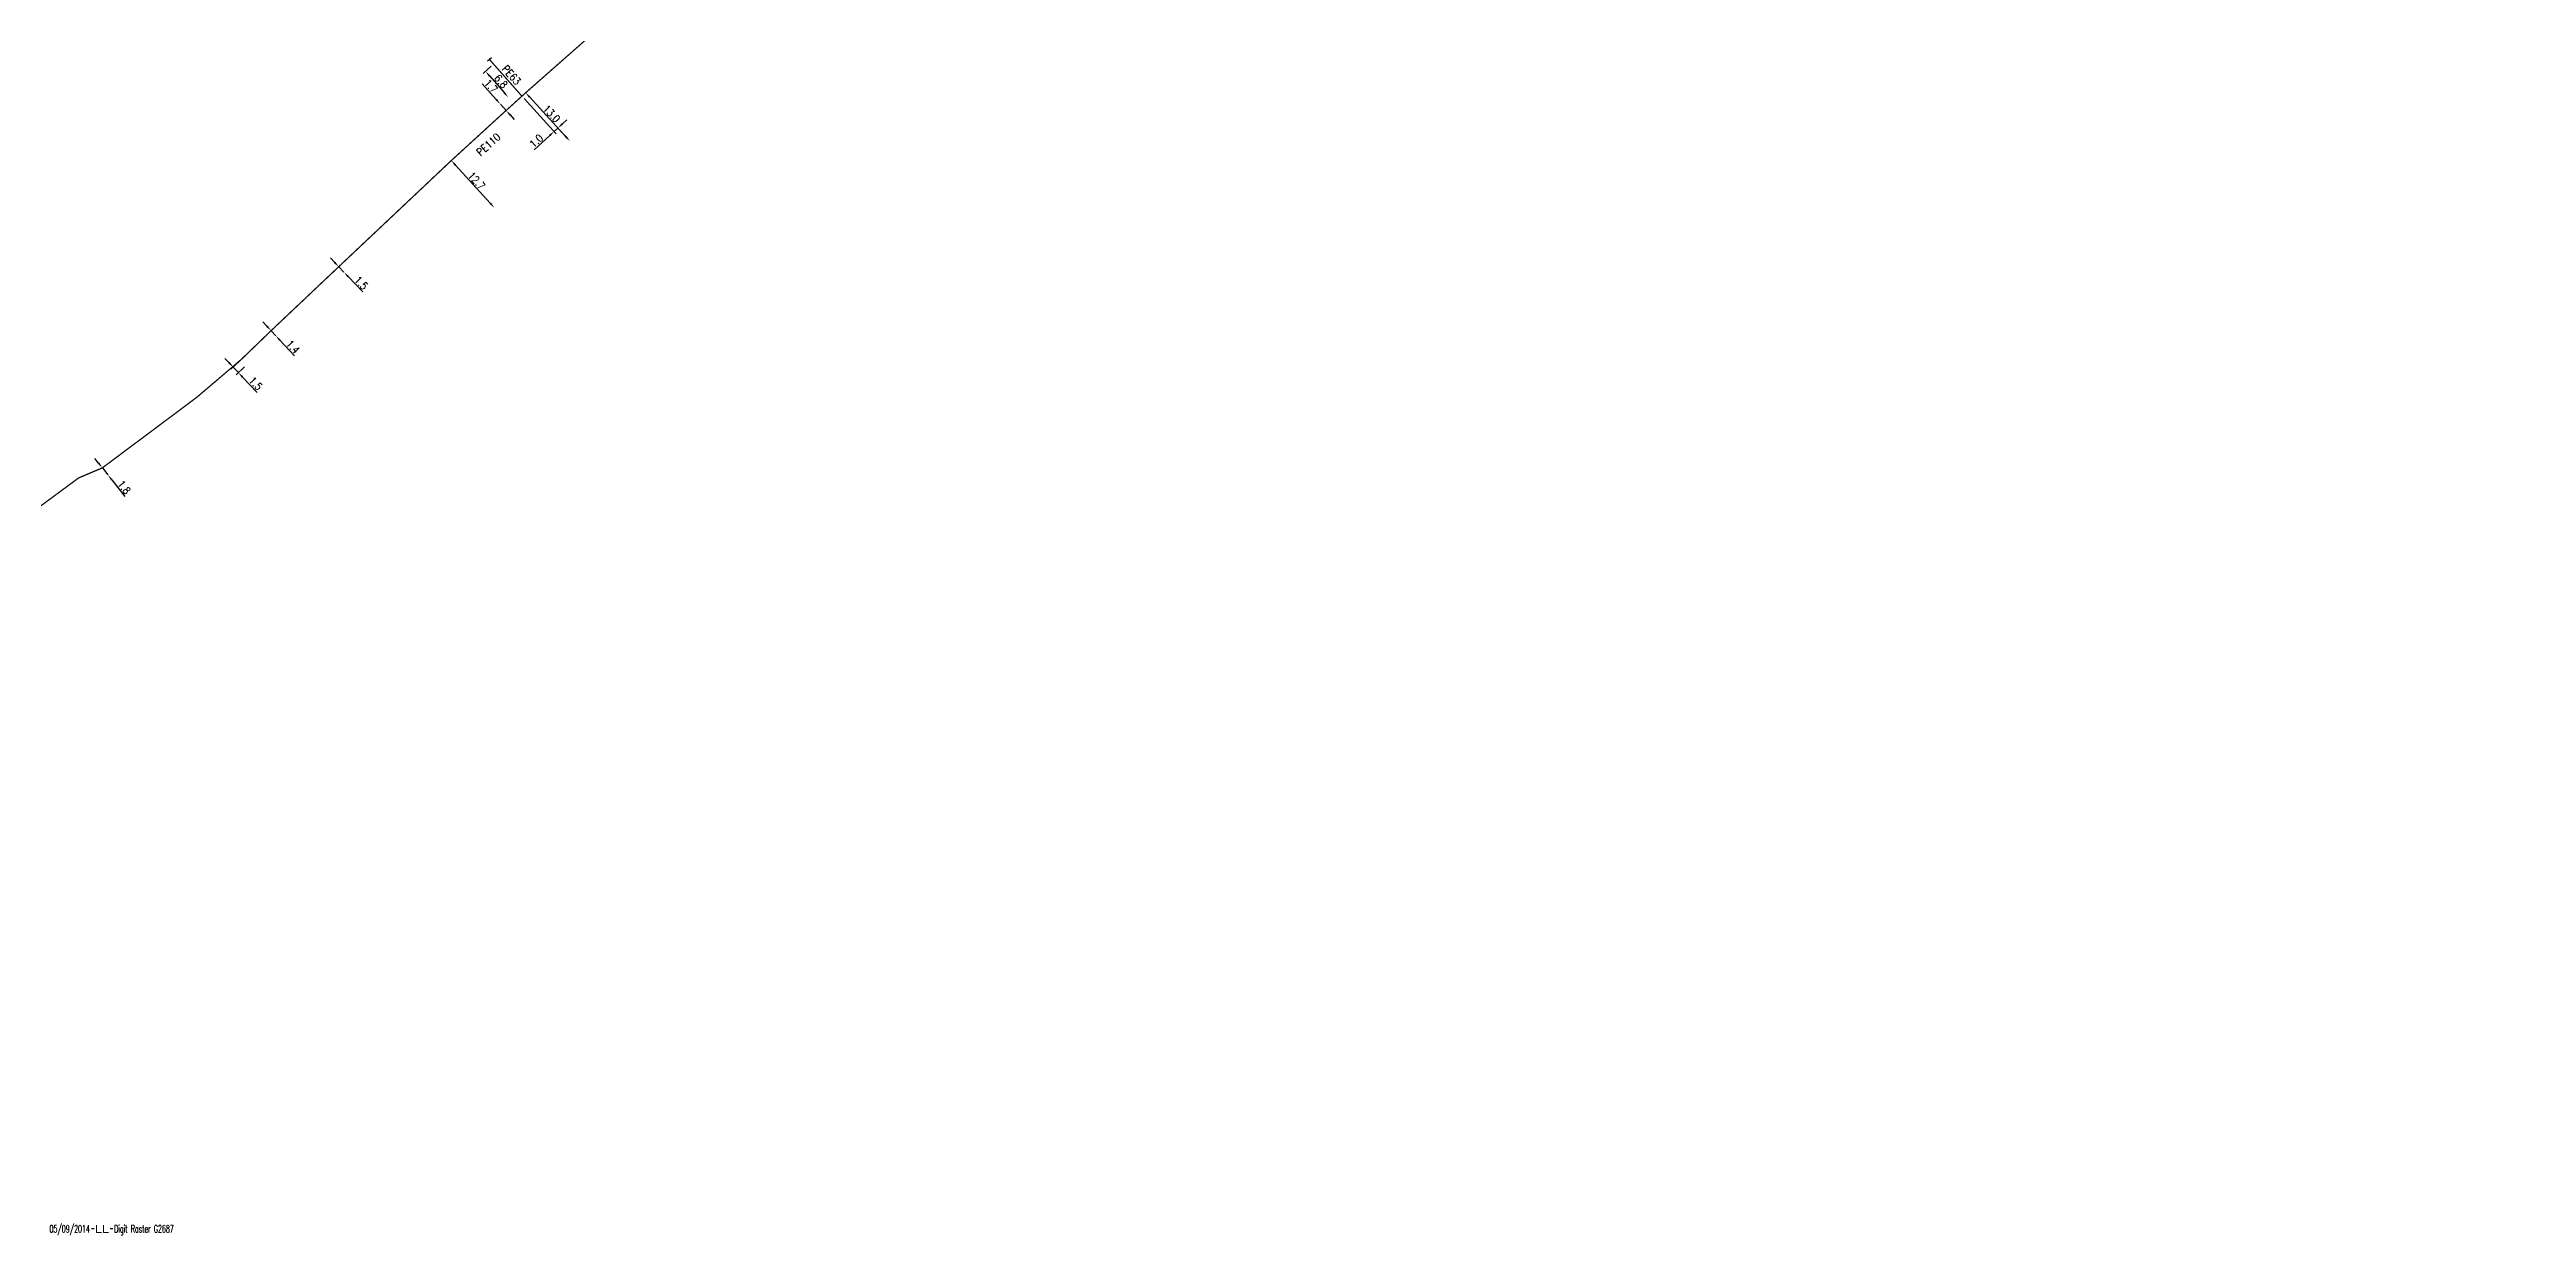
# Model space of a CAD drawing. Header units: millimetres. Extents: x 133011 to 134000, y 141997 to 143001.
# Drawn here: x 133509.2 to 134000.1, y 142259.2 to 142494.5 of the extents above; entities that cross this region are included whole.
import ezdxf
from ezdxf.enums import TextEntityAlignment as Align

# ---------------------------------------------------------------- set-up
doc = ezdxf.new("R2010")
doc.units = ezdxf.units.MM
doc.header["$PDMODE"] = 34
doc.linetypes.add('L_25_PE', pattern=[2000, 1000, 1000])
doc.layers.get('0').update_dxf_attribs({"linetype": 'CONTINUOUS'})
doc.layers.get('Defpoints').update_dxf_attribs({"linetype": 'CONTINUOUS'})
for name, color, linetype in [('L_150', 1, 'CONTINUOUS'), ('L_340', 7, 'CONTINUOUS'), ('L_910', 7, 'CONTINUOUS')]:
    doc.layers.add(name, color=color, linetype=linetype)
doc.styles.get("Standard").update_dxf_attribs({"font": 'romans.shx', "width": 0.85})
doc.dimstyles.get("Standard").update_dxf_attribs({"dimtxt": 1.5, "dimasz": 1.2, "dimexe": 0.625, "dimexo": 0.625, "dimgap": 0.25, "dimtad": 1, "dimdec": 1, "dimzin": 0, "dimdsep": 46, "dimtxsty": 'Standard', "dimcen": -0.5, "dimadec": 0, "dimazin": 0, "dimtfac": 1, "dimtdec": 1, "dimtmove": 0, "dimatfit": 3, "dimfxl": 0, "dimtolj": 1, "dimtzin": 0, "dimarcsym": 0})

# ---------------------------------------------------------------- blocks, each defined once
blk = doc.blocks.new('*D212')
at = {"layer": 'Defpoints', "color": 0, "linetype": 'Continuous', "transparency": 16777216}
for p in [(133603.57, 142485.91), (133612.34, 142476.31), (133612.34, 142476.31)]:
    blk.add_point(p, dxfattribs=at)
at = {"layer": 'L_150', "color": 0, "linetype": 'Continuous', "lineweight": -2, "transparency": 16777216}
for p, q in [((133603.11, 142485.48), (133603.11, 142485.48)), ((133604.38, 142485.02), (133611.53, 142477.19))]:
    blk.add_line(p, q, dxfattribs=at)
at = {"layer": 'L_150', "color": 0, "linetype": 'Continuous', "transparency": 16777216}
for points in [[(133604.53, 142485.15), (133604.23, 142484.89), (133603.57, 142485.91)], [(133611.68, 142477.33), (133611.38, 142477.06), (133612.34, 142476.31)]]:
    blk.add_solid(points, dxfattribs=at)
at = {"layer": 'L_150', "color": 0, "linetype": 'Continuous', "transparency": 16777216, "insert": (133608.71, 142481.76), "char_height": 1.5, "attachment_point": 5, "rotation": 312.4194}
blk.add_mtext('\\A1;13.0', dxfattribs=at)
blk = doc.blocks.new('*D213')
at = {"layer": 'Defpoints', "color": 0, "linetype": 'Continuous', "transparency": 16777216}
for p in [(133597.23, 142491.56), (133600.1, 142485.03), (133600.1, 142485.03)]:
    blk.add_point(p, dxfattribs=at)
at = {"layer": 'L_340', "color": 0, "linetype": 'Continuous', "lineweight": -2, "transparency": 16777216}
for p, q in [((133596.76, 142491.15), (133595.15, 142489.73)), ((133596.41, 142489.24), (133599.31, 142485.93))]:
    blk.add_line(p, q, dxfattribs=at)
at = {"layer": 'L_340', "color": 0, "linetype": 'Continuous', "transparency": 16777216}
for points in [[(133596.56, 142489.37), (133596.26, 142489.11), (133595.62, 142490.14)], [(133599.46, 142486.07), (133599.16, 142485.8), (133600.1, 142485.03)]]:
    blk.add_solid(points, dxfattribs=at)
at = {"layer": 'L_340', "color": 0, "linetype": 'Continuous', "transparency": 16777216, "insert": (133598.68, 142488.17), "char_height": 1.5, "attachment_point": 5, "rotation": 311.303}
blk.add_mtext('\\A1;6.8', dxfattribs=at)
blk = doc.blocks.new('*D214')
at = {"layer": 'Defpoints', "color": 0, "linetype": 'Continuous', "transparency": 16777216}
for p in [(133602.83, 142485.23), (133609.95, 142478.92), (133612.34, 142476.31)]:
    blk.add_point(p, dxfattribs=at)
at = {"layer": 'L_150', "color": 0, "linetype": 'Continuous', "lineweight": -2, "transparency": 16777216}
for p, q in [((133603.25, 142484.77), (133609.64, 142477.79)), ((133608.33, 142477.44), (133605.24, 142474.61)), ((133609.95, 142478.92), (133609.21, 142478.25)), ((133611.92, 142476.77), (133609.53, 142479.38)), ((133610.84, 142479.73), (133611.72, 142480.54))]:
    blk.add_line(p, q, dxfattribs=at)
at = {"layer": 'L_150', "color": 0, "linetype": 'Continuous', "transparency": 16777216}
for points in [[(133608.19, 142477.59), (133608.46, 142477.29), (133609.21, 142478.25)], [(133610.7, 142479.88), (133610.97, 142479.58), (133609.95, 142478.92)]]:
    blk.add_solid(points, dxfattribs=at)
at = {"layer": 'L_150', "color": 0, "linetype": 'Continuous', "transparency": 16777216, "insert": (133605.66, 142476.36), "char_height": 1.5, "attachment_point": 5, "rotation": 42.4194}
blk.add_mtext('\\A1;1.0', dxfattribs=at)
blk = doc.blocks.new('L_340_07')
at = {"color": 0, "linetype": 'Continuous', "const_width": 0.25, "flags": 128}
blk.add_lwpolyline([(0, 0), (1.25, 0)], dxfattribs=at)
at = {"color": 0, "linetype": 'Continuous', "flags": 128}
blk.add_lwpolyline([(1.25, -0.5), (1.25, 0.5)], dxfattribs=at)
at = {"color": 0, "linetype": 'Continuous', "width": 0.75, "flags": 3}
for tag, p in [('DEF_LEG', (0.72, -3.47)), ('DEF_COUP', (0.72, -5.97)), ('DEF_TYPE', (0.72, -8.47))]:
    blk.add_attdef(tag, text='', height=1.2, dxfattribs=at).set_placement(p, align=Align.MIDDLE)
blk = doc.blocks.new('*D215')
at = {"layer": 'Defpoints', "color": 0, "linetype": 'Continuous', "transparency": 16777216}
for p in [(133588.83, 142472.47), (133597.36, 142463.12), (133597.36, 142463.12)]:
    blk.add_point(p, dxfattribs=at)
at = {"layer": 'L_150', "color": 0, "linetype": 'Continuous', "lineweight": -2, "transparency": 16777216}
blk.add_line((133589.64, 142471.58), (133596.55, 142464.01), dxfattribs=at)
at = {"layer": 'L_150', "color": 0, "linetype": 'Continuous', "transparency": 16777216}
for points in [[(133589.79, 142471.72), (133589.49, 142471.45), (133588.83, 142472.47)], [(133596.7, 142464.15), (133596.4, 142463.88), (133597.36, 142463.12)]]:
    blk.add_solid(points, dxfattribs=at)
at = {"layer": 'L_150', "color": 0, "linetype": 'Continuous', "transparency": 16777216, "insert": (133593.84, 142468.47), "char_height": 1.5, "attachment_point": 5, "rotation": 312.3739}
blk.add_mtext('\\A1;12.7', dxfattribs=at)
blk = doc.blocks.new('*D216')
at = {"layer": 'Defpoints', "color": 0, "linetype": 'Continuous', "transparency": 16777216}
for p in [(133566.52, 142451.43), (133567.55, 142450.35), (133567.55, 142450.35)]:
    blk.add_point(p, dxfattribs=at)
at = {"layer": 'L_150', "color": 0, "linetype": 'Continuous', "lineweight": -2, "transparency": 16777216}
for p, q in [((133565.69, 142452.3), (133564.86, 142453.17)), ((133566.52, 142451.43), (133567.55, 142450.35)), ((133568.38, 142449.48), (133571.27, 142446.45))]:
    blk.add_line(p, q, dxfattribs=at)
at = {"layer": 'L_150', "color": 0, "linetype": 'Continuous', "transparency": 16777216}
for points in [[(133565.83, 142452.44), (133565.54, 142452.16), (133566.52, 142451.43)], [(133568.53, 142449.61), (133568.24, 142449.34), (133567.55, 142450.35)]]:
    blk.add_solid(points, dxfattribs=at)
at = {"layer": 'L_150', "color": 0, "linetype": 'Continuous', "transparency": 16777216, "insert": (133570.96, 142448.22), "char_height": 1.5, "attachment_point": 5, "rotation": 313.6503}
blk.add_mtext('\\A1;1.5', dxfattribs=at)
blk = doc.blocks.new('*D217')
at = {"layer": 'Defpoints', "color": 0, "linetype": 'Continuous', "transparency": 16777216}
for p in [(133553.11, 142438.75), (133554.03, 142437.76), (133554.03, 142437.76)]:
    blk.add_point(p, dxfattribs=at)
at = {"layer": 'L_150', "color": 0, "linetype": 'Continuous', "lineweight": -2, "transparency": 16777216}
for p, q in [((133552.3, 142439.63), (133551.48, 142440.51)), ((133553.11, 142438.75), (133554.03, 142437.76)), ((133554.85, 142436.88), (133557.74, 142433.76))]:
    blk.add_line(p, q, dxfattribs=at)
at = {"layer": 'L_150', "color": 0, "linetype": 'Continuous', "transparency": 16777216}
for points in [[(133552.44, 142439.77), (133552.15, 142439.49), (133553.11, 142438.75)], [(133554.99, 142437.02), (133554.7, 142436.74), (133554.03, 142437.76)]]:
    blk.add_solid(points, dxfattribs=at)
at = {"layer": 'L_150', "color": 0, "linetype": 'Continuous', "transparency": 16777216, "insert": (133557.43, 142435.56), "char_height": 1.5, "attachment_point": 5, "rotation": 312.8571}
blk.add_mtext('\\A1;1.4', dxfattribs=at)
blk = doc.blocks.new('*D218')
at = {"layer": 'Defpoints', "color": 0, "linetype": 'Continuous', "transparency": 16777216}
for p in [(133547.27, 142433.11), (133548.31, 142432.02), (133546.64, 142430.44)]:
    blk.add_point(p, dxfattribs=at)
at = {"layer": 'L_150', "color": 0, "linetype": 'Continuous', "lineweight": -2, "transparency": 16777216}
for p, q in [((133544.78, 142432.4), (133543.95, 142433.27)), ((133546.82, 142432.68), (133545.15, 142431.1)), ((133545.6, 142431.53), (133546.64, 142430.44)), ((133547.85, 142431.59), (133546.18, 142430.01)), ((133547.46, 142429.57), (133550.35, 142426.53))]:
    blk.add_line(p, q, dxfattribs=at)
at = {"layer": 'L_150', "color": 0, "linetype": 'Continuous', "transparency": 16777216}
for points in [[(133544.92, 142432.54), (133544.63, 142432.26), (133545.6, 142431.53)], [(133547.61, 142429.71), (133547.32, 142429.43), (133546.64, 142430.44)]]:
    blk.add_solid(points, dxfattribs=at)
at = {"layer": 'L_150', "color": 0, "linetype": 'Continuous', "transparency": 16777216, "insert": (133550.04, 142428.3), "char_height": 1.5, "attachment_point": 5, "rotation": 313.4946}
blk.add_mtext('\\A1;1.5', dxfattribs=at)
blk = doc.blocks.new('*D219')
at = {"layer": 'Defpoints', "color": 0, "linetype": 'Continuous', "transparency": 16777216}
for p in [(133519.67, 142411.56), (133520.78, 142410.15), (133520.78, 142410.15)]:
    blk.add_point(p, dxfattribs=at)
at = {"layer": 'L_150', "color": 0, "linetype": 'Continuous', "lineweight": -2, "transparency": 16777216}
for p, q in [((133518.92, 142412.5), (133518.18, 142413.44)), ((133519.67, 142411.56), (133520.78, 142410.15)), ((133521.52, 142409.2), (133524.12, 142405.91))]:
    blk.add_line(p, q, dxfattribs=at)
at = {"layer": 'L_150', "color": 0, "linetype": 'Continuous', "transparency": 16777216}
for points in [[(133519.08, 142412.63), (133518.77, 142412.38), (133519.67, 142411.56)], [(133521.68, 142409.33), (133521.37, 142409.08), (133520.78, 142410.15)]]:
    blk.add_solid(points, dxfattribs=at)
at = {"layer": 'L_150', "color": 0, "linetype": 'Continuous', "transparency": 16777216, "insert": (133523.98, 142407.71), "char_height": 1.5, "attachment_point": 5, "rotation": 308.2583}
blk.add_mtext('\\A1;1.8', dxfattribs=at)
blk = doc.blocks.new('GIS_MODF')
at = {"color": 0, "linetype": 'Continuous', "flags": 128}
for points in [[(-2.18, -0.01), (-1.68, -0.01)], [(1.52, -0.01), (2.02, -0.01)]]:
    blk.add_lwpolyline(points, dxfattribs=at)
at = {"color": 0, "linetype": 'Continuous', "width": 0.5}
blk.add_attdef('DATE', text='', height=1.5, dxfattribs=at).set_placement((-2.5, -0.8), align=Align.RIGHT)
at = {"color": 0, "linetype": 'Continuous', "width": 1.771291}
blk.add_attdef('USER', text='', height=1.5, dxfattribs=at).set_placement((-1.51, -0.8), (1.28, -0.8), align=Align.FIT)
at = {"color": 0, "linetype": 'Continuous', "width": 0.5}
blk.add_attdef('DESC', (2.29, -0.8), '', height=1.5, dxfattribs=at)
blk = doc.blocks.new('*D229')
at = {"layer": 'Defpoints', "color": 0, "linetype": 'Continuous', "transparency": 16777216}
for p in [(133598.55, 142483.66), (133598.55, 142483.66), (133599.69, 142482.4)]:
    blk.add_point(p, dxfattribs=at)
at = {"layer": 'L_150', "color": 0, "linetype": 'Continuous', "lineweight": -2, "transparency": 16777216}
for p, q in [((133597.75, 142484.55), (133594.95, 142487.67)), ((133599.69, 142482.4), (133598.55, 142483.66)), ((133600.49, 142481.51), (133601.3, 142480.61))]:
    blk.add_line(p, q, dxfattribs=at)
at = {"layer": 'L_150', "color": 0, "linetype": 'Continuous', "transparency": 16777216}
for points in [[(133597.9, 142484.69), (133597.6, 142484.42), (133598.55, 142483.66)], [(133600.64, 142481.64), (133600.35, 142481.37), (133599.69, 142482.4)]]:
    blk.add_solid(points, dxfattribs=at)
at = {"layer": 'L_150', "color": 0, "linetype": 'Continuous', "transparency": 16777216, "insert": (133596.69, 142487.23), "char_height": 1.5, "attachment_point": 5, "rotation": 311.9853}
blk.add_mtext('\\A1;1.7', dxfattribs=at)

msp = doc.modelspace()

# ---------------------------------------------------------------- linework, layer by layer
at = {"layer": 'L_150', "linetype": 'L_25_PE', "const_width": 0.25, "flags": 128}
for points in [[(134000, 142811.11), (133995.75, 142808.24), (133980.97, 142800.15), (133964.8, 142791.49), (133949.89, 142782.91), (133936.6, 142776.06), (133929.59, 142776.33), (133910.95, 142764.83), (133911.09, 142763.9), (133876.13, 142742.85), (133870.57, 142739.42), (133869.34, 142739.49), (133869.34, 142739.49), (133829.44, 142714.11), (133819.94, 142707.79), (133816.8, 142705.99), (133800.86, 142693.94), (133795.62, 142689.61), (133788.5, 142682.47), (133773.7, 142666.02), (133760.77, 142650.73), (133739.57, 142625.35), (133719.25, 142602.33), (133716.5, 142597.41), (133709.63, 142589.47), (133694.77, 142572.67), (133667.5, 142543.22), (133653.44, 142529.27), (133638.96, 142516.16), (133638.96, 142516.16), (133625.64, 142505.35), (133603.57, 142485.91), (133602.83, 142485.23), (133599.69, 142482.4), (133588.83, 142472.47), (133566.52, 142451.43), (133553.11, 142438.75), (133547.27, 142433.11), (133538.38, 142425.54), (133519.67, 142411.56), (133515, 142409.59), (133486.11, 142388.26), (133474.28, 142379.72), (133474.06, 142378.93), (133472.93, 142378.13), (133450.39, 142362.36), (133434.81, 142352.4), (133426.64, 142347.29), (133424.23, 142345.78), (133419.47, 142342.81), (133415.6, 142340.4), (133412.93, 142338.73), (133408.66, 142336.07), (133404.13, 142333.24), (133398.79, 142329.82), (133396.36, 142328.22), (133393.26, 142326.19), (133391.43, 142324.87), (133389.28, 142323.3), (133386.48, 142321.18), (133382.93, 142318.39), (133381.09, 142316.83), (133379.24, 142315.23), (133377.22, 142313.46), (133373.89, 142310.31), (133370.98, 142307.52), (133368.45, 142304.99), (133365.39, 142301.97), (133363.56, 142300.17), (133361.29, 142297.93), (133359.36, 142296.09), (133354.69, 142291.88), (133351.99, 142289.56), (133345.35, 142283.94), (133340.28, 142280.11), (133332.5, 142274.78), (133326.01, 142270.51), (133316.34, 142265.29), (133306.88, 142260.4), (133304.47, 142259.36)], [(133602.83, 142485.23), (133597.23, 142491.56)]]:
    msp.add_lwpolyline(points, dxfattribs=at)

# ---------------------------------------------------------------- block references
at = {"layer": 'L_340', "rotation": 131.5161530746083}
msp.add_blockref('L_340_07', (133597.23, 142491.56), dxfattribs=at)
at = {"layer": 'L_910'}
ref = msp.add_blockref('GIS_MODF', (133519.72, 142260.8), dxfattribs=at)
ref.add_attrib('DATE', '05/09/2014', dxfattribs={"layer": '0', "color": 0, "linetype": 'Continuous', "height": 1.5, "width": 0.5}).set_placement((133517.21, 142260), align=Align.RIGHT)
ref.add_attrib('USER', 'LL', dxfattribs={"layer": '0', "color": 0, "linetype": 'Continuous', "height": 1.5, "width": 1.180861}).set_placement((133518.21, 142260), (133520.99, 142260), align=Align.FIT)
ref.add_attrib('DESC', 'Digit Raster G2687', (133522.01, 142260), dxfattribs={"layer": '0', "color": 0, "linetype": 'Continuous', "height": 1.5, "width": 0.5})

# ---------------------------------------------------------------- texts
at = {"layer": 'L_150', "linetype": 'Continuous', "width": 0.85}
for s, rotation, p in [('PE63', 311.5162, (133600.76, 142489.43)), ('PE110', 41.6522, (133596.19, 142475.67))]:
    msp.add_text(s, height=1.5, rotation=rotation, dxfattribs=at).set_placement(p, align=Align.MIDDLE)

# ---------------------------------------------------------------- dimensions: what is measured, and where the dimension line sits
at = {"layer": 'L_150', "linetype": 'Continuous'}
for base, p1, p2, angle, picture, middle in [((133598.55, 142483.66), (133599.69, 142482.4), (133598.55, 142483.66), 311.9853, '*D229', (133595.95, 142486.56)), ((133612.34, 142476.31), (133603.57, 142485.91), (133612.34, 142476.31), 132.4194, '*D212', (133607.97, 142481.09)), ((133609.95, 142478.92), (133602.83, 142485.23), (133612.34, 142476.31), 222.4194, '*D214', (133606.34, 142475.62)), ((133597.36, 142463.12), (133588.83, 142472.47), (133597.36, 142463.12), 132.3739, '*D215', (133593.1, 142467.8)), ((133567.55, 142450.35), (133566.52, 142451.43), (133567.55, 142450.35), 133.6503, '*D216', (133570.24, 142447.53)), ((133554.029955, 142437.760018), (133553.111722, 142438.749638), (133554.029955, 142437.760018), 132.857129, '*D217', (133556.699633, 142434.882788)), ((133546.64, 142430.44), (133547.27, 142433.11), (133548.31, 142432.02), 133.4946, '*D218', (133549.32, 142427.61)), ((133520.78, 142410.15), (133519.67, 142411.56), (133520.78, 142410.15), 128.2583, '*D219', (133523.19, 142407.09))]:
    dim = msp.add_linear_dim(base=base, p1=p1, p2=p2, angle=angle, dimstyle='Standard', dxfattribs=at)
    dim.commit()
    dim.dimension.update_dxf_attribs({"geometry": picture, "text_midpoint": middle, "dimtype": 160})
at = {"layer": 'L_340', "linetype": 'Continuous'}
dim = msp.add_linear_dim(base=(133600.1, 142485.03), p1=(133597.23, 142491.56), p2=(133600.1, 142485.03), angle=131.303, dimstyle='Standard', dxfattribs=at)
dim.commit()
dim.dimension.update_dxf_attribs({"geometry": '*D213', "text_midpoint": (133597.92, 142487.51), "dimtype": 160})

doc.saveas('drawing.dxf')
